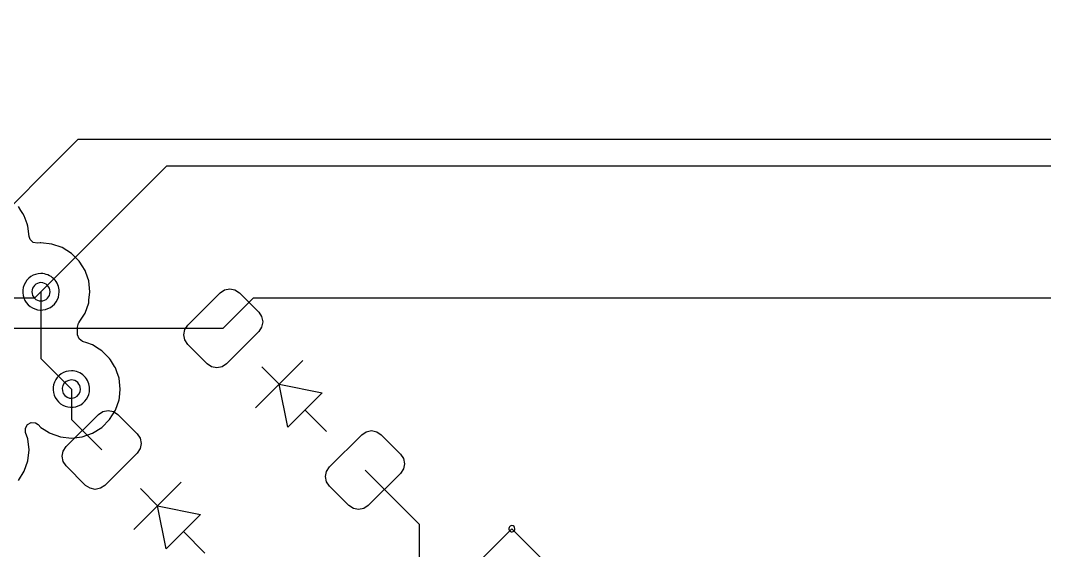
# Model space of a CAD drawing. Header units: millimetres. Extents: x 10 to 287, y 10 to 200.
# Drawn here: x 98.66 to 115.52, y 126.85 to 135.57 of the extents above; entities that cross this region are included whole.
import ezdxf

# ---------------------------------------------------------------- set-up
doc = ezdxf.new("R2010")
doc.units = ezdxf.units.MM
doc.layers.get('0').update_dxf_attribs({"linetype": 'CONTINUOUS'})

msp = doc.modelspace()

# ---------------------------------------------------------------- linework, layer by layer
at = {"color": 7}
for points in [[(77.5, 140.0072), (78.0537, 140.5609), (85.8806, 140.5609), (95.9343, 130.5072), (102, 130.5072)], [(98, 132.0072), (99.61, 133.6172)], [(99.61, 133.6172), (136.84, 133.6172)], [(99, 131.1072), (101.07, 133.1772)], [(101.07, 133.1772), (138.67, 133.1772)], [(98.6298, 128.0049), (98.7258, 128.1577), (98.7854, 128.3279), (98.7854, 128.328), (98.8056, 128.5072), (98.8056, 128.5072), (98.7854, 128.6865), (98.7854, 128.6865), (98.7477, 128.794), (98.7442, 128.8638), (98.7789, 128.9244), (98.8409, 128.9567), (98.9105, 128.9503), (98.9524, 128.9227), (98.9977, 128.8774), (99.0541, 128.842), (99.1397, 128.7882), (99.1505, 128.7814), (99.3207, 128.7218), (99.3207, 128.7218), (99.5, 128.7016), (99.5, 128.7016), (99.5, 128.7016), (99.6792, 128.7218), (99.6793, 128.7218), (99.6793, 128.7218), (99.8495, 128.7814), (100.0023, 128.8774), (100.1298, 129.0049), (100.2258, 129.1577), (100.2854, 129.3279), (100.2899, 129.3681), (100.3056, 129.5072), (100.3056, 129.5072), (100.2854, 129.6865), (100.2854, 129.6865), (100.2492, 129.7899), (100.2258, 129.8567), (100.2111, 129.88), (100.1431, 129.9884), (100.1298, 130.0095), (100.0023, 130.137), (99.956, 130.1661), (99.8495, 130.233), (99.7568, 130.2654), (99.6835, 130.2911), (99.6268, 130.3318), (99.601, 130.3967), (99.6005, 130.4081), (99.6005, 130.5248), (99.6202, 130.5918), (99.6276, 130.6021), (99.6298, 130.6049), (99.6298, 130.6049), (99.7258, 130.7577), (99.7854, 130.9279), (99.7899, 130.9683), (99.8056, 131.1072), (99.8056, 131.1072), (99.7854, 131.2865), (99.7854, 131.2865), (99.737, 131.4248), (99.7258, 131.4567), (99.7139, 131.4756), (99.6866, 131.5191), (99.6298, 131.6095), (99.5023, 131.737), (99.3495, 131.833), (99.1793, 131.8926), (99.1792, 131.8926), (99, 131.9128), (99, 131.9128), (99, 131.9128), (98.9862, 131.9112), (98.9417, 131.9062), (98.8729, 131.9183), (98.8215, 131.9656), (98.8046, 132.0155), (98.7854, 132.1865), (98.7854, 132.1865), (98.7717, 132.2256), (98.7258, 132.3567), (98.7033, 132.3926), (98.6705, 132.4447), (98.6298, 132.5095)], [(96, 131.0072), (98.9, 131.0072)], [(98.9, 131.0072), (99, 131.1072)], [(99, 131.1072), (99, 130.0072)], [(102, 130.5072), (102.5, 131.0072), (132.5, 131.0072)], [(99, 130.0072), (99.5, 129.5072)], [(102.9192, 129.588), (103.3081, 129.9769)], [(102.6364, 129.8708), (102.9192, 129.588), (102.5303, 129.1991)], [(99.5, 129.5072), (99.5, 129.0072)], [(102.9192, 129.588), (103.6263, 129.4465)], [(103.0607, 128.8809), (102.9192, 129.588)], [(103.6263, 129.4465), (103.0607, 128.8809)], [(103.3435, 129.1637), (103.6971, 128.8101)], [(99.5, 129.0072), (100, 128.5072)], [(105.2297, 127.2775), (104.3335, 128.1737)], [(100.9192, 127.588), (101.3081, 127.9769)], [(100.6364, 127.8708), (100.9192, 127.588), (100.5303, 127.1991)], [(100.9192, 127.588), (101.6263, 127.4465)], [(101.0607, 126.8809), (100.9192, 127.588)], [(101.6263, 127.4465), (101.0607, 126.8809)], [(105.2297, 125.4427), (105.2297, 127.2775)], [(101.3435, 127.1637), (101.6971, 126.8101)], [(106.75, 127.2105), (105.8661, 126.3266)], [(105.8661, 126.3266), (106.75, 127.2105)], [(106.75, 127.2105), (108.1642, 125.7963)], [(108.1642, 125.7963), (106.75, 127.2105)]]:
    msp.add_lwpolyline(points, dxfattribs=at)
for points in [[(99, 131.4072)], [(99, 131.4072)], [(99, 131.2572)], [(99, 131.2572)], [(101.947, 131.0906), (102.02, 131.1393), (102.1061, 131.1565), (102.1922, 131.1393), (102.2652, 131.0906), (102.5834, 130.7724), (102.6321, 130.6994), (102.6493, 130.6133), (102.6321, 130.5272), (102.5834, 130.4542), (102.053, 129.9238), (101.98, 129.8751), (101.8939, 129.8579), (101.8078, 129.8751), (101.7348, 129.9238), (101.4166, 130.242), (101.3679, 130.315), (101.3507, 130.4011), (101.3679, 130.4872), (101.4166, 130.5602)], [(101.947, 131.0906), (102.02, 131.1393), (102.1061, 131.1565), (102.1922, 131.1393), (102.2652, 131.0906), (102.5834, 130.7724), (102.6321, 130.6994), (102.6493, 130.6133), (102.6321, 130.5272), (102.5834, 130.4542), (102.053, 129.9238), (101.98, 129.8751), (101.8939, 129.8579), (101.8078, 129.8751), (101.7348, 129.9238), (101.4166, 130.242), (101.3679, 130.315), (101.3507, 130.4011), (101.3679, 130.4872), (101.4166, 130.5602)], [(101.947, 131.0906), (102.02, 131.1393), (102.1061, 131.1565), (102.1922, 131.1393), (102.2652, 131.0906), (102.5834, 130.7724), (102.6321, 130.6994), (102.6493, 130.6133), (102.6321, 130.5272), (102.5834, 130.4542), (102.053, 129.9238), (101.98, 129.8751), (101.8939, 129.8579), (101.8078, 129.8751), (101.7348, 129.9238), (101.4166, 130.242), (101.3679, 130.315), (101.3507, 130.4011), (101.3679, 130.4872), (101.4166, 130.5602)], [(99.5, 129.8072)], [(99.5, 129.8072)], [(99.5, 129.6572)], [(99.5, 129.6572)], [(99.947, 129.0906), (100.02, 129.1393), (100.1061, 129.1565), (100.1922, 129.1393), (100.2652, 129.0906), (100.5834, 128.7724), (100.6321, 128.6994), (100.6493, 128.6133), (100.6321, 128.5272), (100.5834, 128.4542), (100.053, 127.9238), (99.98, 127.8751), (99.8939, 127.8579), (99.8078, 127.8751), (99.7348, 127.9238), (99.4166, 128.242), (99.3679, 128.315), (99.3507, 128.4011), (99.3679, 128.4872), (99.4166, 128.5602)], [(99.947, 129.0906), (100.02, 129.1393), (100.1061, 129.1565), (100.1922, 129.1393), (100.2652, 129.0906), (100.5834, 128.7724), (100.6321, 128.6994), (100.6493, 128.6133), (100.6321, 128.5272), (100.5834, 128.4542), (100.053, 127.9238), (99.98, 127.8751), (99.8939, 127.8579), (99.8078, 127.8751), (99.7348, 127.9238), (99.4166, 128.242), (99.3679, 128.315), (99.3507, 128.4011), (99.3679, 128.4872), (99.4166, 128.5602)], [(99.947, 129.0906), (100.02, 129.1393), (100.1061, 129.1565), (100.1922, 129.1393), (100.2652, 129.0906), (100.5834, 128.7724), (100.6321, 128.6994), (100.6493, 128.6133), (100.6321, 128.5272), (100.5834, 128.4542), (100.053, 127.9238), (99.98, 127.8751), (99.8939, 127.8579), (99.8078, 127.8751), (99.7348, 127.9238), (99.4166, 128.242), (99.3679, 128.315), (99.3507, 128.4011), (99.3679, 128.4872), (99.4166, 128.5602)], [(104.2804, 128.7571), (104.3534, 128.8059), (104.4395, 128.823), (104.5256, 128.8059), (104.5986, 128.7571), (104.9168, 128.4389), (104.9656, 128.3659), (104.9827, 128.2798), (104.9656, 128.1937), (104.9168, 128.1207), (104.3865, 127.5904), (104.3135, 127.5416), (104.2274, 127.5245), (104.1413, 127.5416), (104.0683, 127.5904), (103.7501, 127.9086), (103.7013, 127.9816), (103.6842, 128.0677), (103.7013, 128.1538), (103.7501, 128.2268)], [(104.2804, 128.7571), (104.3534, 128.8059), (104.4395, 128.823), (104.5256, 128.8059), (104.5986, 128.7571), (104.9168, 128.4389), (104.9656, 128.3659), (104.9827, 128.2798), (104.9656, 128.1937), (104.9168, 128.1207), (104.3865, 127.5904), (104.3135, 127.5416), (104.2274, 127.5245), (104.1413, 127.5416), (104.0683, 127.5904), (103.7501, 127.9086), (103.7013, 127.9816), (103.6842, 128.0677), (103.7013, 128.1538), (103.7501, 128.2268)], [(104.2804, 128.7571), (104.3534, 128.8059), (104.4395, 128.823), (104.5256, 128.8059), (104.5986, 128.7571), (104.9168, 128.4389), (104.9656, 128.3659), (104.9827, 128.2798), (104.9656, 128.1937), (104.9168, 128.1207), (104.3865, 127.5904), (104.3135, 127.5416), (104.2274, 127.5245), (104.1413, 127.5416), (104.0683, 127.5904), (103.7501, 127.9086), (103.7013, 127.9816), (103.6842, 128.0677), (103.7013, 128.1538), (103.7501, 128.2268)], [(106.75, 127.2605), (106.75, 127.2605)]]:
    msp.add_lwpolyline(points, close=True, dxfattribs=at)
for points in [[(99, 131.4072), (98.878661, 131.4072), (98.76927, 131.334107), (98.722836, 131.222005)], [(99, 131.4072), (98.878661, 131.4072), (98.76927, 131.334107), (98.722836, 131.222005)], [(99.212132, 131.319332), (99.155871, 131.375593), (99.079565, 131.4072), (99, 131.4072)], [(99.212132, 131.319332), (99.155871, 131.375593), (99.079565, 131.4072), (99, 131.4072)], [(99.3, 131.1072), (99.3, 131.186765), (99.268393, 131.263071), (99.212132, 131.319332)], [(99.3, 131.1072), (99.3, 131.186765), (99.268393, 131.263071), (99.212132, 131.319332)], [(98.722836, 131.222005), (98.676402, 131.109903), (98.702069, 130.980867), (98.787868, 130.895068)], [(98.722836, 131.222005), (98.676402, 131.109903), (98.702069, 130.980867), (98.787868, 130.895068)], [(99, 131.2572), (98.917157, 131.2572), (98.85, 131.190043), (98.85, 131.1072)], [(99, 131.2572), (98.917157, 131.2572), (98.85, 131.190043), (98.85, 131.1072)], [(99.106066, 131.213266), (99.077936, 131.241396), (99.039782, 131.2572), (99, 131.2572)], [(99.106066, 131.213266), (99.077936, 131.241396), (99.039782, 131.2572), (99, 131.2572)], [(99.15, 131.1072), (99.15, 131.146982), (99.134196, 131.185136), (99.106066, 131.213266)], [(99.15, 131.1072), (99.15, 131.146982), (99.134196, 131.185136), (99.106066, 131.213266)], [(98.85, 131.1072), (98.85, 131.024357), (98.917157, 130.9572), (99, 130.9572)], [(98.85, 131.1072), (98.85, 131.024357), (98.917157, 130.9572), (99, 130.9572)], [(99, 130.9572), (99.082843, 130.9572), (99.15, 131.024357), (99.15, 131.1072)], [(99, 130.9572), (99.082843, 130.9572), (99.15, 131.024357), (99.15, 131.1072)], [(99.114805, 130.830036), (99.226907, 130.87647), (99.3, 130.985861), (99.3, 131.1072)], [(99.114805, 130.830036), (99.226907, 130.87647), (99.3, 130.985861), (99.3, 131.1072)], [(98.787868, 130.895068), (98.873667, 130.809269), (99.002703, 130.783602), (99.114805, 130.830036)], [(98.787868, 130.895068), (98.873667, 130.809269), (99.002703, 130.783602), (99.114805, 130.830036)], [(99.5, 129.8072), (99.378661, 129.8072), (99.26927, 129.734107), (99.222836, 129.622005)], [(99.5, 129.8072), (99.378661, 129.8072), (99.26927, 129.734107), (99.222836, 129.622005)], [(99.712132, 129.719332), (99.655871, 129.775593), (99.579565, 129.8072), (99.5, 129.8072)], [(99.712132, 129.719332), (99.655871, 129.775593), (99.579565, 129.8072), (99.5, 129.8072)], [(99.222836, 129.622005), (99.176402, 129.509903), (99.202069, 129.380867), (99.287868, 129.295068)], [(99.222836, 129.622005), (99.176402, 129.509903), (99.202069, 129.380867), (99.287868, 129.295068)], [(99.5, 129.6572), (99.439331, 129.6572), (99.384635, 129.620654), (99.361418, 129.564603)], [(99.5, 129.6572), (99.439331, 129.6572), (99.384635, 129.620654), (99.361418, 129.564603)], [(99.606066, 129.613266), (99.577936, 129.641396), (99.539782, 129.6572), (99.5, 129.6572)], [(99.606066, 129.613266), (99.577936, 129.641396), (99.539782, 129.6572), (99.5, 129.6572)], [(99.65, 129.5072), (99.65, 129.546982), (99.634196, 129.585136), (99.606066, 129.613266)], [(99.65, 129.5072), (99.65, 129.546982), (99.634196, 129.585136), (99.606066, 129.613266)], [(99.8, 129.5072), (99.8, 129.586765), (99.768393, 129.663071), (99.712132, 129.719332)], [(99.8, 129.5072), (99.8, 129.586765), (99.768393, 129.663071), (99.712132, 129.719332)], [(99.361418, 129.564603), (99.338201, 129.508551), (99.351034, 129.444034), (99.393934, 129.401134)], [(99.361418, 129.564603), (99.338201, 129.508551), (99.351034, 129.444034), (99.393934, 129.401134)], [(99.557403, 129.368618), (99.613454, 129.391835), (99.65, 129.446531), (99.65, 129.5072)], [(99.557403, 129.368618), (99.613454, 129.391835), (99.65, 129.446531), (99.65, 129.5072)], [(99.614805, 129.230036), (99.726907, 129.27647), (99.8, 129.385861), (99.8, 129.5072)], [(99.614805, 129.230036), (99.726907, 129.27647), (99.8, 129.385861), (99.8, 129.5072)], [(99.287868, 129.295068), (99.373667, 129.209269), (99.502703, 129.183602), (99.614805, 129.230036)], [(99.287868, 129.295068), (99.373667, 129.209269), (99.502703, 129.183602), (99.614805, 129.230036)], [(99.393934, 129.401134), (99.436834, 129.358234), (99.501351, 129.345401), (99.557403, 129.368618)], [(99.393934, 129.401134), (99.436834, 129.358234), (99.501351, 129.345401), (99.557403, 129.368618)], [(106.75, 127.2605), (106.729777, 127.2605), (106.711545, 127.248318), (106.703806, 127.229634)], [(106.75, 127.2605), (106.729777, 127.2605), (106.711545, 127.248318), (106.703806, 127.229634)], [(106.785355, 127.245855), (106.775979, 127.255232), (106.763261, 127.2605), (106.75, 127.2605)], [(106.785355, 127.245855), (106.775979, 127.255232), (106.763261, 127.2605), (106.75, 127.2605)], [(106.703806, 127.229634), (106.696067, 127.21095), (106.700345, 127.189445), (106.714645, 127.175145)], [(106.703806, 127.229634), (106.696067, 127.21095), (106.700345, 127.189445), (106.714645, 127.175145)], [(106.714645, 127.175145), (106.728945, 127.160845), (106.75045, 127.156567), (106.769134, 127.164306)], [(106.714645, 127.175145), (106.728945, 127.160845), (106.75045, 127.156567), (106.769134, 127.164306)], [(106.769134, 127.164306), (106.787818, 127.172045), (106.8, 127.190277), (106.8, 127.2105)], [(106.769134, 127.164306), (106.787818, 127.172045), (106.8, 127.190277), (106.8, 127.2105)], [(106.8, 127.2105), (106.8, 127.223761), (106.794732, 127.236479), (106.785355, 127.245855)], [(106.8, 127.2105), (106.8, 127.223761), (106.794732, 127.236479), (106.785355, 127.245855)]]:
    msp.add_open_spline(points, degree=3, dxfattribs=at)

doc.saveas('drawing.dxf')
